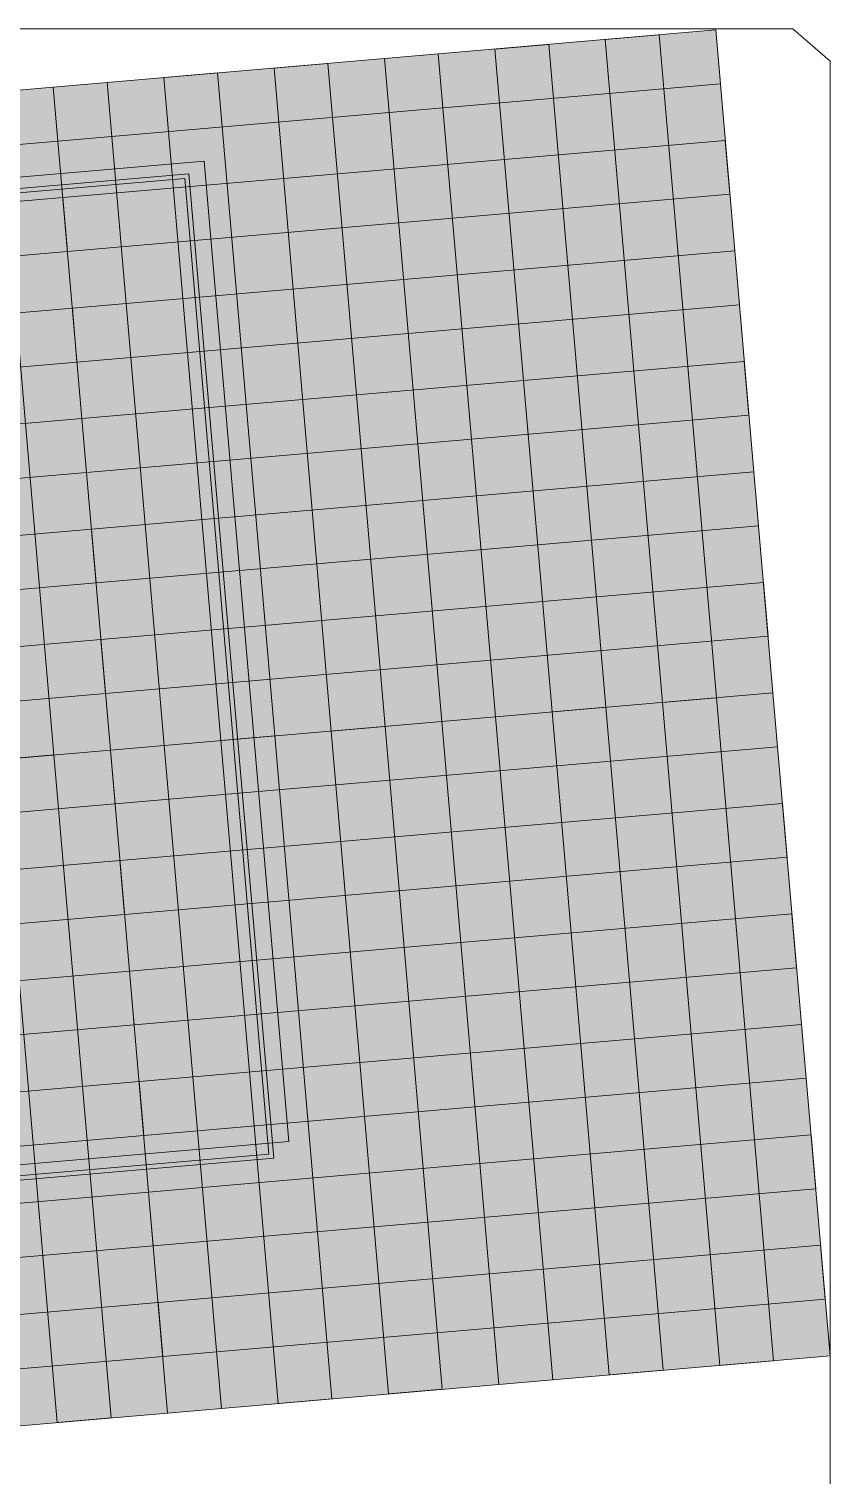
# Model space of a CAD drawing. Header units: inches. Extents: x -322 to 1063, y -816 to 69.
# Drawn here: x 739 to 1063, y -515 to 69 of the extents above; entities that cross this region are included whole.
import ezdxf

# ---------------------------------------------------------------- set-up
doc = ezdxf.new("R2010")
doc.units = ezdxf.units.IN
doc.header["$MEASUREMENT"] = 0
doc.layers.add('Layer 4', color=7, linetype='Continuous')

# ---------------------------------------------------------------- blocks, each defined once
blk = doc.blocks.new('block 54')
at = {"layer": 'Layer 4', "true_color": 0x6ac0b2}
h = blk.add_hatch(color=123, dxfattribs=at)
h.dxf.hatch_style = 2
h.paths.add_polyline_path([(1017.05, -201.13), (995.29, -203), (972.18, 64.74), (993.93, 66.61)])
h = blk.add_hatch(color=123, dxfattribs=at)
h.dxf.hatch_style = 2
h.paths.add_polyline_path([(927.8, -208.83), (906.05, -210.71), (882.93, 57.03), (904.69, 58.91)])
h = blk.add_hatch(color=123, dxfattribs=at)
h.dxf.hatch_style = 2
h.paths.add_polyline_path([(972.42, -204.98), (950.67, -206.86), (927.56, 60.88), (949.31, 62.76)])
h = blk.add_hatch(color=123, dxfattribs=at)
h.dxf.hatch_style = 2
h.paths.add_polyline_path([(883.18, -212.68), (861.42, -214.56), (838.31, 53.18), (860.06, 55.06)])
h = blk.add_hatch(color=123, dxfattribs=at)
h.dxf.hatch_style = 2
h.paths.add_polyline_path([(793.93, -220.39), (772.18, -222.27), (749.06, 45.47), (770.82, 47.35)])
h = blk.add_hatch(color=123, dxfattribs=at)
h.dxf.hatch_style = 2
h.paths.add_polyline_path([(838.55, -216.54), (816.8, -218.41), (793.69, 49.33), (815.44, 51.2)])
at = {"layer": 'Layer 4', "lineweight": 0}
for points in [[(1017.05, -201.13), (995.29, -203), (972.18, 64.74), (993.93, 66.61), (1017.05, -201.13)], [(927.8, -208.83), (906.05, -210.71), (882.93, 57.03), (904.69, 58.91), (927.8, -208.83)], [(972.42, -204.98), (950.67, -206.86), (927.56, 60.88), (949.31, 62.76), (972.42, -204.98)], [(883.18, -212.68), (861.42, -214.56), (838.31, 53.18), (860.06, 55.06), (883.18, -212.68)], [(793.93, -220.39), (772.18, -222.27), (749.06, 45.47), (770.82, 47.35), (793.93, -220.39)], [(838.55, -216.54), (816.8, -218.41), (793.69, 49.33), (815.44, 51.2), (838.55, -216.54)]]:
    blk.add_lwpolyline(points, dxfattribs=at)
blk = doc.blocks.new('block 56')
at = {"layer": 'Layer 4', "true_color": 0x6ac0b2}
h = blk.add_hatch(color=123, dxfattribs=at)
h.dxf.hatch_style = 2
h.paths.add_polyline_path([(750.94, 23.72), (749.06, 45.47), (1016.8, 68.59), (1018.68, 46.83)])
at = {"layer": 'Layer 4', "lineweight": 0}
blk.add_lwpolyline([(750.94, 23.72), (749.06, 45.47), (1016.8, 68.59), (1018.68, 46.83), (750.94, 23.72)], dxfattribs=at)
blk = doc.blocks.new('block 57')
at = {"layer": 'Layer 4', "true_color": 0x6ac0b2}
h = blk.add_hatch(color=123, dxfattribs=at)
h.dxf.hatch_style = 2
h.paths.add_polyline_path([(754.79, -20.9), (752.92, 0.85), (1020.65, 23.96), (1022.53, 2.21)])
at = {"layer": 'Layer 4', "lineweight": 0}
blk.add_lwpolyline([(754.79, -20.9), (752.92, 0.85), (1020.65, 23.96), (1022.53, 2.21), (754.79, -20.9)], dxfattribs=at)
blk = doc.blocks.new('block 58')
at = {"layer": 'Layer 4', "true_color": 0x6ac0b2}
h = blk.add_hatch(color=123, dxfattribs=at)
h.dxf.hatch_style = 2
h.paths.add_polyline_path([(758.65, -65.53), (756.77, -43.77), (1024.51, -20.66), (1026.39, -42.41)])
at = {"layer": 'Layer 4', "lineweight": 0}
blk.add_lwpolyline([(758.65, -65.53), (756.77, -43.77), (1024.51, -20.66), (1026.39, -42.41), (758.65, -65.53)], dxfattribs=at)
blk = doc.blocks.new('block 59')
at = {"layer": 'Layer 4', "true_color": 0x6ac0b2}
h = blk.add_hatch(color=123, dxfattribs=at)
h.dxf.hatch_style = 2
h.paths.add_polyline_path([(762.5, -110.15), (760.62, -88.4), (1028.36, -65.28), (1030.24, -87.04)])
at = {"layer": 'Layer 4', "lineweight": 0}
blk.add_lwpolyline([(762.5, -110.15), (760.62, -88.4), (1028.36, -65.28), (1030.24, -87.04), (762.5, -110.15)], dxfattribs=at)
blk = doc.blocks.new('block 60')
at = {"layer": 'Layer 4', "true_color": 0x6ac0b2}
h = blk.add_hatch(color=123, dxfattribs=at)
h.dxf.hatch_style = 2
h.paths.add_polyline_path([(766.35, -154.77), (764.47, -133.02), (1032.21, -109.91), (1034.09, -131.66)])
at = {"layer": 'Layer 4', "lineweight": 0}
blk.add_lwpolyline([(766.35, -154.77), (764.47, -133.02), (1032.21, -109.91), (1034.09, -131.66), (766.35, -154.77)], dxfattribs=at)
blk = doc.blocks.new('block 61')
at = {"layer": 'Layer 4', "true_color": 0x6ac0b2}
h = blk.add_hatch(color=123, dxfattribs=at)
h.dxf.hatch_style = 2
h.paths.add_polyline_path([(770.2, -199.4), (768.32, -177.64), (1036.06, -154.53), (1037.94, -176.28)])
at = {"layer": 'Layer 4', "lineweight": 0}
blk.add_lwpolyline([(770.2, -199.4), (768.32, -177.64), (1036.06, -154.53), (1037.94, -176.28), (770.2, -199.4)], dxfattribs=at)
blk = doc.blocks.new('block 55')
at = {"layer": 'Layer 4'}
for name in ['block 56', 'block 57', 'block 58', 'block 59', 'block 60', 'block 61']:
    blk.add_blockref(name, (0, 0), dxfattribs=at)
blk = doc.blocks.new('block 53')
at = {"layer": 'Layer 4', "true_color": 0xf5f5f5}
h = blk.add_hatch(color=7, dxfattribs=at)
h.dxf.hatch_style = 2
h.paths.add_polyline_path([(1039.92, -199.15), (772.18, -222.27), (749.06, 45.47), (1016.8, 68.59)])
at = {"layer": 'Layer 4', "lineweight": 0}
for points in [[(772.18, -222.27), (1039.92, -199.15), (1016.8, 68.59), (749.06, 45.47), (772.18, -222.27)], [(1039.92, -199.15), (772.18, -222.27), (749.06, 45.47), (1016.8, 68.59), (1039.92, -199.15)]]:
    blk.add_lwpolyline(points, dxfattribs=at)
at = {"layer": 'Layer 4'}
for name in ['block 55', 'block 54']:
    blk.add_blockref(name, (0, 0), dxfattribs=at)
blk = doc.blocks.new('block 63')
at = {"layer": 'Layer 4', "true_color": 0x6ac0b2}
h = blk.add_hatch(color=123, dxfattribs=at)
h.dxf.hatch_style = 2
h.paths.add_polyline_path([(1040.16, -468.87), (1018.41, -470.74), (995.29, -203), (1017.05, -201.13)])
h = blk.add_hatch(color=123, dxfattribs=at)
h.dxf.hatch_style = 2
h.paths.add_polyline_path([(950.91, -476.57), (929.16, -478.45), (906.05, -210.71), (927.8, -208.83)])
h = blk.add_hatch(color=123, dxfattribs=at)
h.dxf.hatch_style = 2
h.paths.add_polyline_path([(995.54, -472.72), (973.78, -474.6), (950.67, -206.86), (972.42, -204.98)])
h = blk.add_hatch(color=123, dxfattribs=at)
h.dxf.hatch_style = 2
h.paths.add_polyline_path([(906.29, -480.42), (884.54, -482.3), (861.42, -214.56), (883.18, -212.68)])
h = blk.add_hatch(color=123, dxfattribs=at)
h.dxf.hatch_style = 2
h.paths.add_polyline_path([(817.04, -488.13), (795.29, -490.01), (772.18, -222.27), (793.93, -220.39)])
h = blk.add_hatch(color=123, dxfattribs=at)
h.dxf.hatch_style = 2
h.paths.add_polyline_path([(861.67, -484.28), (839.91, -486.15), (816.8, -218.41), (838.55, -216.54)])
at = {"layer": 'Layer 4', "lineweight": 0}
for points in [[(1040.16, -468.87), (1018.41, -470.74), (995.29, -203), (1017.05, -201.13), (1040.16, -468.87)], [(950.91, -476.57), (929.16, -478.45), (906.05, -210.71), (927.8, -208.83), (950.91, -476.57)], [(995.54, -472.72), (973.78, -474.6), (950.67, -206.86), (972.42, -204.98), (995.54, -472.72)], [(906.29, -480.42), (884.54, -482.3), (861.42, -214.56), (883.18, -212.68), (906.29, -480.42)], [(817.04, -488.13), (795.29, -490.01), (772.18, -222.27), (793.93, -220.39), (817.04, -488.13)], [(861.67, -484.28), (839.91, -486.15), (816.8, -218.41), (838.55, -216.54), (861.67, -484.28)]]:
    blk.add_lwpolyline(points, dxfattribs=at)
blk = doc.blocks.new('block 65')
at = {"layer": 'Layer 4', "true_color": 0x6ac0b2}
h = blk.add_hatch(color=123, dxfattribs=at)
h.dxf.hatch_style = 2
h.paths.add_polyline_path([(774.05, -244.02), (772.18, -222.27), (1039.92, -199.15), (1041.79, -220.91)])
at = {"layer": 'Layer 4', "lineweight": 0}
blk.add_lwpolyline([(774.05, -244.02), (772.18, -222.27), (1039.92, -199.15), (1041.79, -220.91), (774.05, -244.02)], dxfattribs=at)
blk = doc.blocks.new('block 66')
at = {"layer": 'Layer 4', "true_color": 0x6ac0b2}
h = blk.add_hatch(color=123, dxfattribs=at)
h.dxf.hatch_style = 2
h.paths.add_polyline_path([(777.91, -288.64), (776.03, -266.89), (1043.77, -243.78), (1045.65, -265.53)])
at = {"layer": 'Layer 4', "lineweight": 0}
blk.add_lwpolyline([(777.91, -288.64), (776.03, -266.89), (1043.77, -243.78), (1045.65, -265.53), (777.91, -288.64)], dxfattribs=at)
blk = doc.blocks.new('block 67')
at = {"layer": 'Layer 4', "true_color": 0x6ac0b2}
h = blk.add_hatch(color=123, dxfattribs=at)
h.dxf.hatch_style = 2
h.paths.add_polyline_path([(781.76, -333.27), (779.88, -311.51), (1047.62, -288.4), (1049.5, -310.15)])
at = {"layer": 'Layer 4', "lineweight": 0}
blk.add_lwpolyline([(781.76, -333.27), (779.88, -311.51), (1047.62, -288.4), (1049.5, -310.15), (781.76, -333.27)], dxfattribs=at)
blk = doc.blocks.new('block 68')
at = {"layer": 'Layer 4', "true_color": 0x6ac0b2}
h = blk.add_hatch(color=123, dxfattribs=at)
h.dxf.hatch_style = 2
h.paths.add_polyline_path([(785.61, -377.89), (783.73, -356.14), (1051.47, -333.02), (1053.35, -354.78)])
at = {"layer": 'Layer 4', "lineweight": 0}
blk.add_lwpolyline([(785.61, -377.89), (783.73, -356.14), (1051.47, -333.02), (1053.35, -354.78), (785.61, -377.89)], dxfattribs=at)
blk = doc.blocks.new('block 69')
at = {"layer": 'Layer 4', "true_color": 0x6ac0b2}
h = blk.add_hatch(color=123, dxfattribs=at)
h.dxf.hatch_style = 2
h.paths.add_polyline_path([(789.46, -422.51), (787.59, -400.76), (1055.33, -377.65), (1057.2, -399.4)])
at = {"layer": 'Layer 4', "lineweight": 0}
blk.add_lwpolyline([(789.46, -422.51), (787.59, -400.76), (1055.33, -377.65), (1057.2, -399.4), (789.46, -422.51)], dxfattribs=at)
blk = doc.blocks.new('block 70')
at = {"layer": 'Layer 4', "true_color": 0x6ac0b2}
h = blk.add_hatch(color=123, dxfattribs=at)
h.dxf.hatch_style = 2
h.paths.add_polyline_path([(793.316, -467.1361), (791.438, -445.3822), (1059.1779, -422.2685), (1061.0558, -444.0223)])
at = {"layer": 'Layer 4', "lineweight": 0}
blk.add_lwpolyline([(793.316, -467.1361), (791.438, -445.3822), (1059.1779, -422.2685), (1061.0558, -444.0223), (793.316, -467.1361)], dxfattribs=at)
blk = doc.blocks.new('block 64')
at = {"layer": 'Layer 4'}
for name in ['block 65', 'block 66', 'block 67', 'block 68', 'block 69', 'block 70']:
    blk.add_blockref(name, (0, 0), dxfattribs=at)
blk = doc.blocks.new('block 62')
at = {"layer": 'Layer 4', "true_color": 0xf5f5f5}
h = blk.add_hatch(color=7, dxfattribs=at)
h.dxf.hatch_style = 2
h.paths.add_polyline_path([(1063.03, -466.89), (795.29, -490.01), (772.18, -222.27), (1039.92, -199.15)])
at = {"layer": 'Layer 4', "lineweight": 0}
for points in [[(795.29, -490.01), (1063.03, -466.89), (1039.92, -199.15), (772.18, -222.27), (795.29, -490.01)], [(1063.03, -466.89), (795.29, -490.01), (772.18, -222.27), (1039.92, -199.15), (1063.03, -466.89)]]:
    blk.add_lwpolyline(points, dxfattribs=at)
at = {"layer": 'Layer 4'}
for name in ['block 64', 'block 63']:
    blk.add_blockref(name, (0, 0), dxfattribs=at)
blk = doc.blocks.new('block 72')
at = {"layer": 'Layer 4', "true_color": 0x6ac0b2}
h = blk.add_hatch(color=123, dxfattribs=at)
h.dxf.hatch_style = 2
h.paths.add_polyline_path([(749.31, -224.24), (727.55, -226.12), (704.44, 41.62), (726.19, 43.5)])
h = blk.add_hatch(color=123, dxfattribs=at)
h.dxf.hatch_style = 2
h.paths.add_polyline_path([(660.06, -231.94), (638.31, -233.82), (615.19, 33.92), (636.95, 35.8)])
h = blk.add_hatch(color=123, dxfattribs=at)
h.dxf.hatch_style = 2
h.paths.add_polyline_path([(704.68, -228.09), (682.93, -229.97), (659.82, 37.77), (681.57, 39.65)])
h = blk.add_hatch(color=123, dxfattribs=at)
h.dxf.hatch_style = 2
h.paths.add_polyline_path([(615.44, -235.8), (593.68, -237.67), (570.57, 30.06), (592.32, 31.94)])
h = blk.add_hatch(color=123, dxfattribs=at)
h.dxf.hatch_style = 2
h.paths.add_polyline_path([(526.19, -243.5), (504.44, -245.38), (481.32, 22.36), (503.08, 24.24)])
h = blk.add_hatch(color=123, dxfattribs=at)
h.dxf.hatch_style = 2
h.paths.add_polyline_path([(570.81, -239.65), (549.06, -241.53), (525.95, 26.21), (547.7, 28.09)])
at = {"layer": 'Layer 4', "lineweight": 0}
for points in [[(749.31, -224.24), (727.55, -226.12), (704.44, 41.62), (726.19, 43.5), (749.31, -224.24)], [(660.06, -231.94), (638.31, -233.82), (615.19, 33.92), (636.95, 35.8), (660.06, -231.94)], [(704.68, -228.09), (682.93, -229.97), (659.82, 37.77), (681.57, 39.65), (704.68, -228.09)], [(615.44, -235.8), (593.68, -237.67), (570.57, 30.06), (592.32, 31.94), (615.44, -235.8)], [(526.19, -243.5), (504.44, -245.38), (481.32, 22.36), (503.08, 24.24), (526.19, -243.5)], [(570.81, -239.65), (549.06, -241.53), (525.95, 26.21), (547.7, 28.09), (570.81, -239.65)]]:
    blk.add_lwpolyline(points, dxfattribs=at)
blk = doc.blocks.new('block 74')
at = {"layer": 'Layer 4', "true_color": 0x6ac0b2}
h = blk.add_hatch(color=123, dxfattribs=at)
h.dxf.hatch_style = 2
h.paths.add_polyline_path([(483.2, 0.61), (481.32, 22.36), (749.06, 45.47), (750.94, 23.72)])
at = {"layer": 'Layer 4', "lineweight": 0}
blk.add_lwpolyline([(483.2, 0.61), (481.32, 22.36), (749.06, 45.47), (750.94, 23.72), (483.2, 0.61)], dxfattribs=at)
blk = doc.blocks.new('block 75')
at = {"layer": 'Layer 4', "true_color": 0x6ac0b2}
h = blk.add_hatch(color=123, dxfattribs=at)
h.dxf.hatch_style = 2
h.paths.add_polyline_path([(487.05, -44.02), (485.18, -22.26), (752.92, 0.85), (754.79, -20.9)])
at = {"layer": 'Layer 4', "lineweight": 0}
blk.add_lwpolyline([(487.05, -44.02), (485.18, -22.26), (752.92, 0.85), (754.79, -20.9), (487.05, -44.02)], dxfattribs=at)
blk = doc.blocks.new('block 76')
at = {"layer": 'Layer 4', "true_color": 0x6ac0b2}
h = blk.add_hatch(color=123, dxfattribs=at)
h.dxf.hatch_style = 2
h.paths.add_polyline_path([(490.91, -88.64), (489.03, -66.89), (756.77, -43.77), (758.65, -65.53)])
at = {"layer": 'Layer 4', "lineweight": 0}
blk.add_lwpolyline([(490.91, -88.64), (489.03, -66.89), (756.77, -43.77), (758.65, -65.53), (490.91, -88.64)], dxfattribs=at)
blk = doc.blocks.new('block 77')
at = {"layer": 'Layer 4', "true_color": 0x6ac0b2}
h = blk.add_hatch(color=123, dxfattribs=at)
h.dxf.hatch_style = 2
h.paths.add_polyline_path([(494.76, -133.26), (492.88, -111.51), (760.62, -88.4), (762.5, -110.15)])
at = {"layer": 'Layer 4', "lineweight": 0}
blk.add_lwpolyline([(494.76, -133.26), (492.88, -111.51), (760.62, -88.4), (762.5, -110.15), (494.76, -133.26)], dxfattribs=at)
blk = doc.blocks.new('block 78')
at = {"layer": 'Layer 4', "true_color": 0x6ac0b2}
h = blk.add_hatch(color=123, dxfattribs=at)
h.dxf.hatch_style = 2
h.paths.add_polyline_path([(498.61, -177.89), (496.73, -156.13), (764.47, -133.02), (766.35, -154.77)])
at = {"layer": 'Layer 4', "lineweight": 0}
blk.add_lwpolyline([(498.61, -177.89), (496.73, -156.13), (764.47, -133.02), (766.35, -154.77), (498.61, -177.89)], dxfattribs=at)
blk = doc.blocks.new('block 79')
at = {"layer": 'Layer 4', "true_color": 0x6ac0b2}
h = blk.add_hatch(color=123, dxfattribs=at)
h.dxf.hatch_style = 2
h.paths.add_polyline_path([(502.46, -222.51), (500.58, -200.76), (768.32, -177.64), (770.2, -199.4)])
at = {"layer": 'Layer 4', "lineweight": 0}
blk.add_lwpolyline([(502.46, -222.51), (500.58, -200.76), (768.32, -177.64), (770.2, -199.4), (502.46, -222.51)], dxfattribs=at)
blk = doc.blocks.new('block 73')
at = {"layer": 'Layer 4'}
for name in ['block 74', 'block 75', 'block 76', 'block 77', 'block 78', 'block 79']:
    blk.add_blockref(name, (0, 0), dxfattribs=at)
blk = doc.blocks.new('block 71')
at = {"layer": 'Layer 4', "true_color": 0xf5f5f5}
h = blk.add_hatch(color=7, dxfattribs=at)
h.dxf.hatch_style = 2
h.paths.add_polyline_path([(772.18, -222.27), (504.44, -245.38), (481.32, 22.36), (749.06, 45.47)])
at = {"layer": 'Layer 4', "lineweight": 0}
for points in [[(504.44, -245.38), (772.18, -222.27), (749.06, 45.47), (481.32, 22.36), (504.44, -245.38)], [(772.18, -222.27), (504.44, -245.38), (481.32, 22.36), (749.06, 45.47), (772.18, -222.27)]]:
    blk.add_lwpolyline(points, dxfattribs=at)
at = {"layer": 'Layer 4'}
for name in ['block 73', 'block 72']:
    blk.add_blockref(name, (0, 0), dxfattribs=at)
blk = doc.blocks.new('block 81')
at = {"layer": 'Layer 4', "true_color": 0x6ac0b2}
h = blk.add_hatch(color=123, dxfattribs=at)
h.dxf.hatch_style = 2
h.paths.add_polyline_path([(772.42, -491.98), (750.67, -493.86), (727.55, -226.12), (749.31, -224.24)])
h = blk.add_hatch(color=123, dxfattribs=at)
h.dxf.hatch_style = 2
h.paths.add_polyline_path([(683.17, -499.68), (661.42, -501.56), (638.31, -233.82), (660.06, -231.94)])
h = blk.add_hatch(color=123, dxfattribs=at)
h.dxf.hatch_style = 2
h.paths.add_polyline_path([(727.8, -495.83), (706.04, -497.71), (682.93, -229.97), (704.68, -228.09)])
h = blk.add_hatch(color=123, dxfattribs=at)
h.dxf.hatch_style = 2
h.paths.add_polyline_path([(638.55, -503.54), (616.8, -505.41), (593.68, -237.67), (615.44, -235.8)])
h = blk.add_hatch(color=123, dxfattribs=at)
h.dxf.hatch_style = 2
h.paths.add_polyline_path([(549.3, -511.24), (527.55, -513.12), (504.44, -245.38), (526.19, -243.5)])
h = blk.add_hatch(color=123, dxfattribs=at)
h.dxf.hatch_style = 2
h.paths.add_polyline_path([(593.93, -507.39), (572.17, -509.27), (549.06, -241.53), (570.81, -239.65)])
at = {"layer": 'Layer 4', "lineweight": 0}
for points in [[(772.42, -491.98), (750.67, -493.86), (727.55, -226.12), (749.31, -224.24), (772.42, -491.98)], [(683.17, -499.68), (661.42, -501.56), (638.31, -233.82), (660.06, -231.94), (683.17, -499.68)], [(727.8, -495.83), (706.04, -497.71), (682.93, -229.97), (704.68, -228.09), (727.8, -495.83)], [(638.55, -503.54), (616.8, -505.41), (593.68, -237.67), (615.44, -235.8), (638.55, -503.54)], [(549.3, -511.24), (527.55, -513.12), (504.44, -245.38), (526.19, -243.5), (549.3, -511.24)], [(593.93, -507.39), (572.17, -509.27), (549.06, -241.53), (570.81, -239.65), (593.93, -507.39)]]:
    blk.add_lwpolyline(points, dxfattribs=at)
blk = doc.blocks.new('block 83')
at = {"layer": 'Layer 4', "true_color": 0x6ac0b2}
h = blk.add_hatch(color=123, dxfattribs=at)
h.dxf.hatch_style = 2
h.paths.add_polyline_path([(506.31, -267.13), (504.44, -245.38), (772.18, -222.27), (774.05, -244.02)])
at = {"layer": 'Layer 4', "lineweight": 0}
blk.add_lwpolyline([(506.31, -267.13), (504.44, -245.38), (772.18, -222.27), (774.05, -244.02), (506.31, -267.13)], dxfattribs=at)
blk = doc.blocks.new('block 84')
at = {"layer": 'Layer 4', "true_color": 0x6ac0b2}
h = blk.add_hatch(color=123, dxfattribs=at)
h.dxf.hatch_style = 2
h.paths.add_polyline_path([(510.17, -311.76), (508.29, -290), (776.03, -266.89), (777.91, -288.64)])
at = {"layer": 'Layer 4', "lineweight": 0}
blk.add_lwpolyline([(510.17, -311.76), (508.29, -290), (776.03, -266.89), (777.91, -288.64), (510.17, -311.76)], dxfattribs=at)
blk = doc.blocks.new('block 85')
at = {"layer": 'Layer 4', "true_color": 0x6ac0b2}
h = blk.add_hatch(color=123, dxfattribs=at)
h.dxf.hatch_style = 2
h.paths.add_polyline_path([(514.02, -356.38), (512.14, -334.63), (779.88, -311.51), (781.76, -333.27)])
at = {"layer": 'Layer 4', "lineweight": 0}
blk.add_lwpolyline([(514.02, -356.38), (512.14, -334.63), (779.88, -311.51), (781.76, -333.27), (514.02, -356.38)], dxfattribs=at)
blk = doc.blocks.new('block 86')
at = {"layer": 'Layer 4', "true_color": 0x6ac0b2}
h = blk.add_hatch(color=123, dxfattribs=at)
h.dxf.hatch_style = 2
h.paths.add_polyline_path([(517.87, -401), (515.99, -379.25), (783.73, -356.14), (785.61, -377.89)])
at = {"layer": 'Layer 4', "lineweight": 0}
blk.add_lwpolyline([(517.87, -401), (515.99, -379.25), (783.73, -356.14), (785.61, -377.89), (517.87, -401)], dxfattribs=at)
blk = doc.blocks.new('block 87')
at = {"layer": 'Layer 4', "true_color": 0x6ac0b2}
h = blk.add_hatch(color=123, dxfattribs=at)
h.dxf.hatch_style = 2
h.paths.add_polyline_path([(521.72, -445.63), (519.85, -423.87), (787.59, -400.76), (789.46, -422.51)])
at = {"layer": 'Layer 4', "lineweight": 0}
blk.add_lwpolyline([(521.72, -445.63), (519.85, -423.87), (787.59, -400.76), (789.46, -422.51), (521.72, -445.63)], dxfattribs=at)
blk = doc.blocks.new('block 88')
at = {"layer": 'Layer 4', "true_color": 0x6ac0b2}
h = blk.add_hatch(color=123, dxfattribs=at)
h.dxf.hatch_style = 2
h.paths.add_polyline_path([(525.58, -490.25), (523.7, -468.5), (791.44, -445.38), (793.32, -467.14)])
at = {"layer": 'Layer 4', "lineweight": 0}
blk.add_lwpolyline([(525.58, -490.25), (523.7, -468.5), (791.44, -445.38), (793.32, -467.14), (525.58, -490.25)], dxfattribs=at)
blk = doc.blocks.new('block 82')
at = {"layer": 'Layer 4'}
for name in ['block 83', 'block 84', 'block 85', 'block 86', 'block 87', 'block 88']:
    blk.add_blockref(name, (0, 0), dxfattribs=at)
blk = doc.blocks.new('block 80')
at = {"layer": 'Layer 4', "true_color": 0xf5f5f5}
h = blk.add_hatch(color=7, dxfattribs=at)
h.dxf.hatch_style = 2
h.paths.add_polyline_path([(795.29, -490.01), (527.55, -513.12), (504.44, -245.38), (772.18, -222.27)])
at = {"layer": 'Layer 4', "lineweight": 0}
for points in [[(527.55, -513.12), (795.29, -490.01), (772.18, -222.27), (504.44, -245.38), (527.55, -513.12)], [(795.29, -490.01), (527.55, -513.12), (504.44, -245.38), (772.18, -222.27), (795.29, -490.01)]]:
    blk.add_lwpolyline(points, dxfattribs=at)
at = {"layer": 'Layer 4'}
for name in ['block 82', 'block 81']:
    blk.add_blockref(name, (0, 0), dxfattribs=at)
blk = doc.blocks.new('block 52')
at = {"layer": 'Layer 4', "lineweight": 0}
blk.add_lwpolyline([(844.22, -380.32), (-16.67, -454.64), (-50.85, -58.78), (810.05, 15.54), (844.22, -380.32)], dxfattribs=at)
at = {"layer": 'Layer 4'}
for name in ['block 53', 'block 71', 'block 62', 'block 80']:
    blk.add_blockref(name, (0, 0), dxfattribs=at)
blk = doc.blocks.new('block 51')
at = {"layer": 'Layer 4', "true_color": 0x1d1e1c}
h = blk.add_hatch(color=250, dxfattribs=at)
h.dxf.hatch_style = 2
h.paths.add_polyline_path([(838.19, -387.13), (-24.49, -461.61), (-58.81, -63.97), (803.86, 10.5)])
h.paths.add_polyline_path([(-22.86, -459.67), (836.25, -385.5), (802.23, 8.57), (-56.88, -65.6)])
at = {"layer": 'Layer 4', "lineweight": 0}
for points in [[(838.19, -387.13), (-24.49, -461.61), (-58.81, -63.97), (803.86, 10.5), (838.19, -387.13)], [(-22.86, -459.67), (836.25, -385.5), (802.23, 8.57), (-56.88, -65.6), (-22.86, -459.67)]]:
    blk.add_lwpolyline(points, dxfattribs=at)
at = {"layer": 'Layer 4'}
blk.add_blockref('block 52', (0, 0), dxfattribs=at)
blk = doc.blocks.new('block 50')
at = {"layer": 'Layer 4'}
blk.add_blockref('block 51', (0, 0), dxfattribs=at)
blk = doc.blocks.new('block 49')
at = {"layer": 'Layer 4'}
blk.add_blockref('block 50', (0, 0), dxfattribs=at)
blk = doc.blocks.new('block 48')
at = {"layer": 'Layer 4'}
blk.add_blockref('block 49', (0, 0), dxfattribs=at)
blk = doc.blocks.new('block 2')
at = {"layer": 'Layer 4'}
blk.add_blockref('block 48', (0, 0), dxfattribs=at)

msp = doc.modelspace()

# ---------------------------------------------------------------- linework, layer by layer
at = {"layer": 'Layer 4', "lineweight": 0}
msp.add_lwpolyline([(1048, 69), (-322, 69), (-321.8966, -582), (1063, -582), (1063, 56), (1048, 69)], dxfattribs=at)

# ---------------------------------------------------------------- block references
at = {"layer": 'Layer 4'}
msp.add_blockref('block 2', (0, 0), dxfattribs=at)

doc.saveas('drawing.dxf')
